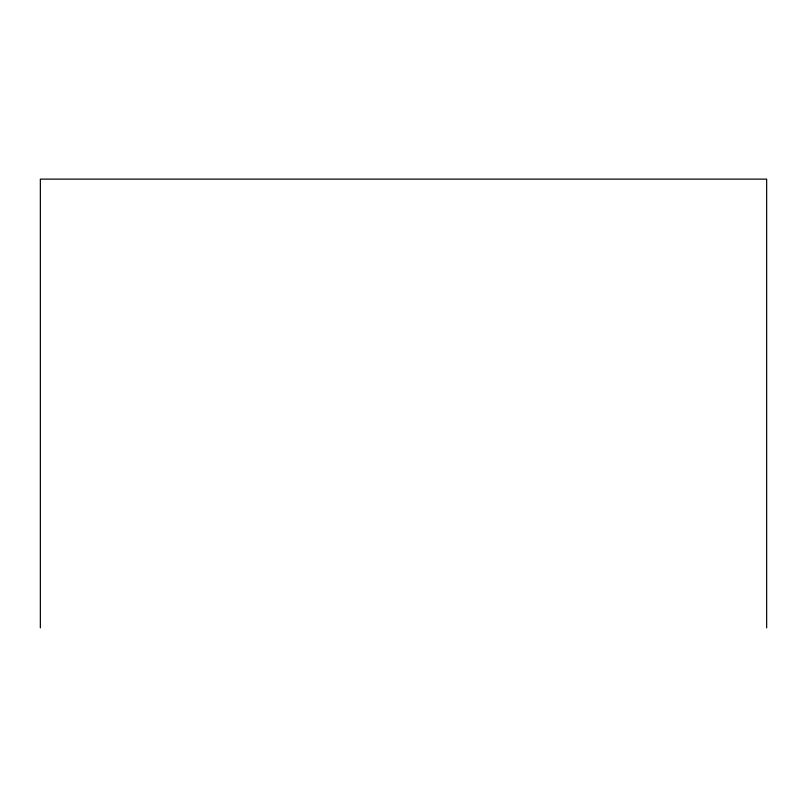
<?xml version="1.0" encoding="UTF-8"?>
<svg xmlns="http://www.w3.org/2000/svg" width="807" height="807" viewBox="0 0 807 807"><rect width="100%" height="100%" fill="white"/><g stroke="black" fill="none" stroke-linecap="round" stroke-linejoin="round"><path stroke-width="1.21" d="M766.65 627.876L766.65 179.124L40.35 179.124L40.35 627.876"/></g></svg>
